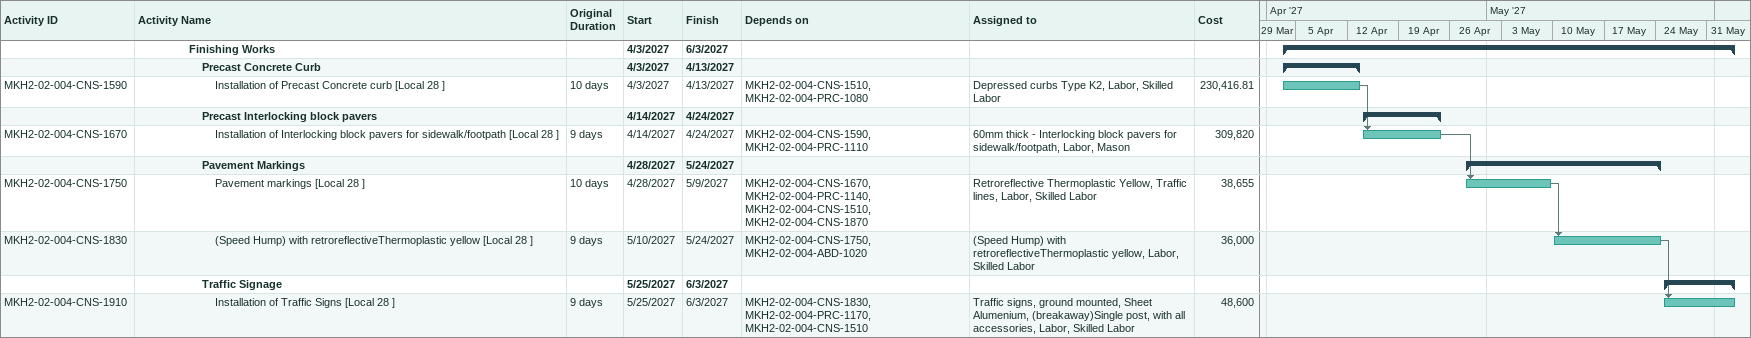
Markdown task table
| ID | Level | Task | Original duration | Start | Finish | Predecessors | Resources | Cost |
|---|---|---|---|---|---|---|---|---|
|  | 5 | **Finishing Works** |  | 2027-04-03 | 2027-06-03 |  |  |  |
|  | 6 | **Precast Concrete Curb** |  | 2027-04-03 | 2027-04-13 |  |  |  |
| MKH2-02-004-CNS-1590 | 7 | Installation of Precast Concrete curb [Local 28 ] | 10d | 2027-04-03 | 2027-04-13 | MKH2-02-004-CNS-1510, MKH2-02-004-PRC-1080 | Depressed curbs Type K2, Labor, Skilled Labor | 230416.81 |
|  | 6 | **Precast Interlocking block pavers** |  | 2027-04-14 | 2027-04-24 |  |  |  |
| MKH2-02-004-CNS-1670 | 7 | Installation of Interlocking block pavers for sidewalk/footpath [Local 28 ] | 9d | 2027-04-14 | 2027-04-24 | MKH2-02-004-CNS-1590, MKH2-02-004-PRC-1110 | 60mm thick - Interlocking block pavers for sidewalk/footpath, Labor, Mason | 309820 |
|  | 6 | **Pavement Markings** |  | 2027-04-28 | 2027-05-24 |  |  |  |
| MKH2-02-004-CNS-1750 | 7 | Pavement markings [Local 28 ] | 10d | 2027-04-28 | 2027-05-09 | MKH2-02-004-CNS-1670, MKH2-02-004-PRC-1140, MKH2-02-004-CNS-1510, MKH2-02-004-CNS-1870 | Retroreflective Thermoplastic Yellow, Traffic lines, Labor, Skilled Labor | 38655 |
| MKH2-02-004-CNS-1830 | 7 | (Speed Hump) with retroreflectiveThermoplastic yellow [Local 28 ] | 9d | 2027-05-10 | 2027-05-24 | MKH2-02-004-CNS-1750, MKH2-02-004-ABD-1020 | (Speed Hump) with retroreflectiveThermoplastic yellow, Labor, Skilled Labor | 36000 |
|  | 6 | **Traffic Signage** |  | 2027-05-25 | 2027-06-03 |  |  |  |
| MKH2-02-004-CNS-1910 | 7 | Installation of Traffic Signs [Local 28 ] | 9d | 2027-05-25 | 2027-06-03 | MKH2-02-004-CNS-1830, MKH2-02-004-PRC-1170, MKH2-02-004-CNS-1510 | Traffic signs, ground mounted, Sheet Alumenium, (breakaway)Single post, with all accessories, Labor, Skilled Labor | 48600 |
